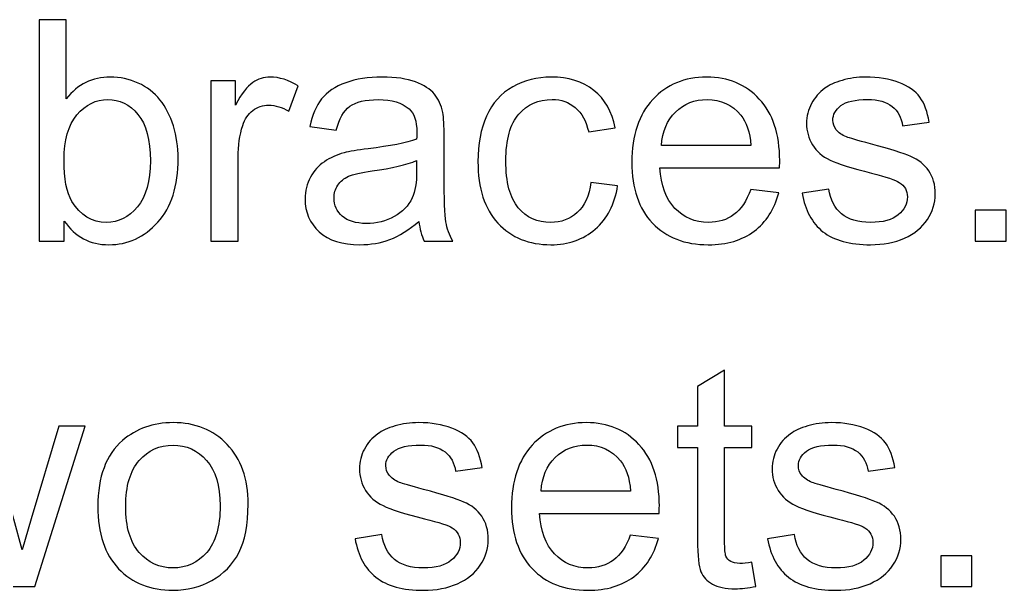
# Model space of a CAD drawing. Header units: millimetres. Extents: x -1420 to -489, y -454 to 898.
# Drawn here: x -1178.75 to -1151.75, y -213.07 to -197.45 of the extents above; entities that cross this region are included whole.
import ezdxf

# ---------------------------------------------------------------- set-up
doc = ezdxf.new("R2010")
doc.units = ezdxf.units.MM
doc.header["$MEASUREMENT"] = 0
doc.layers.add('Layer 1', color=7, linetype='Continuous')

msp = doc.modelspace()

# ---------------------------------------------------------------- linework, layer by layer
at = {"layer": 'Layer 1', "color": 250}
for points, knots in [([(-1177.5341, -203.5118), (-1177.5341, -203.5118), (-1178.2241, -203.5118), (-1178.2241, -203.5118), (-1178.2241, -203.5118), (-1178.2241, -203.5118), (-1178.2241, -197.4511), (-1178.2241, -197.4511), (-1178.2241, -197.4511), (-1178.2241, -197.4511), (-1177.4805, -197.4511), (-1177.4805, -197.4511), (-1177.4805, -197.4511), (-1177.4805, -197.4511), (-1177.4805, -199.6129), (-1177.4805, -199.6129), (-1177.4805, -199.6129), (-1177.1658, -199.2192), (-1176.765, -199.0216), (-1176.2782, -199.0216), (-1176.2782, -199.0216), (-1176.0073, -199.0216), (-1175.7519, -199.0767), (-1175.5106, -199.1853), (-1175.5106, -199.1853), (-1175.2693, -199.294), (-1175.0717, -199.4478), (-1174.9151, -199.6439), (-1174.9151, -199.6439), (-1174.7598, -199.8415), (-1174.6371, -200.0786), (-1174.5496, -200.358), (-1174.5496, -200.358), (-1174.4607, -200.6359), (-1174.4169, -200.9337), (-1174.4169, -201.2498), (-1174.4169, -201.2498), (-1174.4169, -202.0033), (-1174.6032, -202.5847), (-1174.9757, -202.9953), (-1174.9757, -202.9953), (-1175.3469, -203.406), (-1175.7942, -203.6106), (-1176.3149, -203.6106), (-1176.3149, -203.6106), (-1176.8328, -203.6106), (-1177.2392, -203.3947), (-1177.5341, -202.9615), (-1177.5341, -202.9615), (-1177.5341, -202.9615), (-1177.5341, -203.5118), (-1177.5341, -203.5118)], [0, 0, 0, 0, 0.0714286, 0.0714286, 0.0714286, 0.0714286, 0.1428571, 0.1428571, 0.1428571, 0.1428571, 0.2142857, 0.2142857, 0.2142857, 0.2142857, 0.2857143, 0.2857143, 0.2857143, 0.2857143, 0.3571429, 0.3571429, 0.3571429, 0.3571429, 0.4285714, 0.4285714, 0.4285714, 0.4285714, 0.5, 0.5, 0.5, 0.5, 0.5714286, 0.5714286, 0.5714286, 0.5714286, 0.6428571, 0.6428571, 0.6428571, 0.6428571, 0.7142857, 0.7142857, 0.7142857, 0.7142857, 0.7857143, 0.7857143, 0.7857143, 0.7857143, 0.8571429, 0.8571429, 0.8571429, 0.8571429, 1, 1, 1, 1]), ([(-1173.5195, -203.5118), (-1173.5195, -203.5118), (-1173.5195, -199.1218), (-1173.5195, -199.1218), (-1173.5195, -199.1218), (-1173.5195, -199.1218), (-1172.8506, -199.1218), (-1172.8506, -199.1218), (-1172.8506, -199.1218), (-1172.8506, -199.1218), (-1172.8506, -199.7865), (-1172.8506, -199.7865), (-1172.8506, -199.7865), (-1172.6799, -199.476), (-1172.5218, -199.27), (-1172.3765, -199.1712), (-1172.3765, -199.1712), (-1172.2325, -199.0724), (-1172.0731, -199.0216), (-1171.8995, -199.0216), (-1171.8995, -199.0216), (-1171.6483, -199.0216), (-1171.3943, -199.1021), (-1171.1347, -199.2615), (-1171.1347, -199.2615), (-1171.1347, -199.2615), (-1171.3915, -199.953), (-1171.3915, -199.953), (-1171.3915, -199.953), (-1171.5721, -199.8443), (-1171.7542, -199.7907), (-1171.9362, -199.7907), (-1171.9362, -199.7907), (-1172.0999, -199.7907), (-1172.2452, -199.8401), (-1172.375, -199.9374), (-1172.375, -199.9374), (-1172.5049, -200.0362), (-1172.5966, -200.1717), (-1172.6516, -200.3453), (-1172.6516, -200.3453), (-1172.7349, -200.6091), (-1172.7758, -200.8984), (-1172.7758, -201.2131), (-1172.7758, -201.2131), (-1172.7758, -201.2131), (-1172.7758, -203.5118), (-1172.7758, -203.5118), (-1172.7758, -203.5118), (-1172.7758, -203.5118), (-1173.5195, -203.5118), (-1173.5195, -203.5118)], [0, 0, 0, 0, 0.0714286, 0.0714286, 0.0714286, 0.0714286, 0.1428571, 0.1428571, 0.1428571, 0.1428571, 0.2142857, 0.2142857, 0.2142857, 0.2142857, 0.2857143, 0.2857143, 0.2857143, 0.2857143, 0.3571429, 0.3571429, 0.3571429, 0.3571429, 0.4285714, 0.4285714, 0.4285714, 0.4285714, 0.5, 0.5, 0.5, 0.5, 0.5714286, 0.5714286, 0.5714286, 0.5714286, 0.6428571, 0.6428571, 0.6428571, 0.6428571, 0.7142857, 0.7142857, 0.7142857, 0.7142857, 0.7857143, 0.7857143, 0.7857143, 0.7857143, 0.8571429, 0.8571429, 0.8571429, 0.8571429, 1, 1, 1, 1]), ([(-1167.827, -202.9699), (-1168.1036, -203.2042), (-1168.3689, -203.3693), (-1168.6229, -203.4666), (-1168.6229, -203.4666), (-1168.8783, -203.5626), (-1169.1521, -203.6106), (-1169.4442, -203.6106), (-1169.4442, -203.6106), (-1169.9268, -203.6106), (-1170.2965, -203.4935), (-1170.5561, -203.2578), (-1170.5561, -203.2578), (-1170.8144, -203.0221), (-1170.9442, -202.7202), (-1170.9442, -202.3547), (-1170.9442, -202.3547), (-1170.9442, -202.1388), (-1170.8962, -201.9426), (-1170.7974, -201.7648), (-1170.7974, -201.7648), (-1170.7001, -201.587), (-1170.5717, -201.4445), (-1170.4136, -201.3373), (-1170.4136, -201.3373), (-1170.2542, -201.23), (-1170.0764, -201.1482), (-1169.8774, -201.0931), (-1169.8774, -201.0931), (-1169.732, -201.055), (-1169.5119, -201.0169), (-1169.217, -200.9817), (-1169.217, -200.9817), (-1168.6158, -200.9097), (-1168.1728, -200.825), (-1167.8891, -200.7248), (-1167.8891, -200.7248), (-1167.8863, -200.6232), (-1167.8849, -200.5583), (-1167.8849, -200.5315), (-1167.8849, -200.5315), (-1167.8849, -200.2281), (-1167.9554, -200.0136), (-1168.0966, -199.8909), (-1168.0966, -199.8909), (-1168.2856, -199.7215), (-1168.5693, -199.6383), (-1168.9432, -199.6383), (-1168.9432, -199.6383), (-1169.2932, -199.6383), (-1169.5514, -199.699), (-1169.7193, -199.8217), (-1169.7193, -199.8217), (-1169.8859, -199.9445), (-1170.0086, -200.1618), (-1170.0891, -200.4737), (-1170.0891, -200.4737), (-1170.0891, -200.4737), (-1170.8158, -200.3735), (-1170.8158, -200.3735), (-1170.8158, -200.3735), (-1170.7495, -200.063), (-1170.6408, -199.8104), (-1170.4898, -199.6199), (-1170.4898, -199.6199), (-1170.3388, -199.428), (-1170.1187, -199.2799), (-1169.8322, -199.1768), (-1169.8322, -199.1768), (-1169.5458, -199.0738), (-1169.2142, -199.0216), (-1168.836, -199.0216), (-1168.836, -199.0216), (-1168.4606, -199.0216), (-1168.1572, -199.0668), (-1167.923, -199.1543), (-1167.923, -199.1543), (-1167.6887, -199.2432), (-1167.5166, -199.3532), (-1167.4051, -199.4873), (-1167.4051, -199.4873), (-1167.295, -199.6214), (-1167.2188, -199.7893), (-1167.1737, -199.9939), (-1167.1737, -199.9939), (-1167.1497, -200.1209), (-1167.137, -200.3495), (-1167.137, -200.6797), (-1167.137, -200.6797), (-1167.137, -200.6797), (-1167.137, -201.6717), (-1167.137, -201.6717), (-1167.137, -201.6717), (-1167.137, -202.3646), (-1167.1215, -202.802), (-1167.089, -202.984), (-1167.089, -202.984), (-1167.058, -203.1675), (-1166.9945, -203.3439), (-1166.9013, -203.5118), (-1166.9013, -203.5118), (-1166.9013, -203.5118), (-1167.6789, -203.5118), (-1167.6789, -203.5118), (-1167.6789, -203.5118), (-1167.7551, -203.358), (-1167.8059, -203.1774), (-1167.827, -202.9699)], [0, 0, 0, 0, 0.0357143, 0.0357143, 0.0357143, 0.0357143, 0.0714286, 0.0714286, 0.0714286, 0.0714286, 0.1071429, 0.1071429, 0.1071429, 0.1071429, 0.1428571, 0.1428571, 0.1428571, 0.1428571, 0.1785714, 0.1785714, 0.1785714, 0.1785714, 0.2142857, 0.2142857, 0.2142857, 0.2142857, 0.25, 0.25, 0.25, 0.25, 0.2857143, 0.2857143, 0.2857143, 0.2857143, 0.3214286, 0.3214286, 0.3214286, 0.3214286, 0.3571429, 0.3571429, 0.3571429, 0.3571429, 0.3928571, 0.3928571, 0.3928571, 0.3928571, 0.4285714, 0.4285714, 0.4285714, 0.4285714, 0.4642857, 0.4642857, 0.4642857, 0.4642857, 0.5, 0.5, 0.5, 0.5, 0.5357143, 0.5357143, 0.5357143, 0.5357143, 0.5714286, 0.5714286, 0.5714286, 0.5714286, 0.6071429, 0.6071429, 0.6071429, 0.6071429, 0.6428571, 0.6428571, 0.6428571, 0.6428571, 0.6785714, 0.6785714, 0.6785714, 0.6785714, 0.7142857, 0.7142857, 0.7142857, 0.7142857, 0.75, 0.75, 0.75, 0.75, 0.7857143, 0.7857143, 0.7857143, 0.7857143, 0.8214286, 0.8214286, 0.8214286, 0.8214286, 0.8571429, 0.8571429, 0.8571429, 0.8571429, 0.8928571, 0.8928571, 0.8928571, 0.8928571, 0.9285714, 0.9285714, 0.9285714, 0.9285714, 1, 1, 1, 1]), ([(-1163.1181, -201.9031), (-1163.1181, -201.9031), (-1162.3872, -201.9991), (-1162.3872, -201.9991), (-1162.3872, -201.9991), (-1162.4662, -202.5029), (-1162.6708, -202.898), (-1163.001, -203.183), (-1163.001, -203.183), (-1163.3298, -203.4681), (-1163.7348, -203.6106), (-1164.2146, -203.6106), (-1164.2146, -203.6106), (-1164.8143, -203.6106), (-1165.2983, -203.4144), (-1165.6624, -203.0221), (-1165.6624, -203.0221), (-1166.0279, -202.6299), (-1166.2113, -202.0668), (-1166.2113, -201.333), (-1166.2113, -201.333), (-1166.2113, -200.8589), (-1166.1323, -200.444), (-1165.9756, -200.0884), (-1165.9756, -200.0884), (-1165.8176, -199.7328), (-1165.5791, -199.4661), (-1165.2574, -199.2883), (-1165.2574, -199.2883), (-1164.9371, -199.1105), (-1164.5871, -199.0216), (-1164.2103, -199.0216), (-1164.2103, -199.0216), (-1163.7334, -199.0216), (-1163.3425, -199.143), (-1163.0405, -199.3843), (-1163.0405, -199.3843), (-1162.7371, -199.6256), (-1162.5424, -199.9671), (-1162.4563, -200.4116), (-1162.4563, -200.4116), (-1162.4563, -200.4116), (-1163.1802, -200.5231), (-1163.1802, -200.5231), (-1163.1802, -200.5231), (-1163.2494, -200.2281), (-1163.3707, -200.0066), (-1163.5457, -199.857), (-1163.5457, -199.857), (-1163.7207, -199.7088), (-1163.9323, -199.6341), (-1164.1807, -199.6341), (-1164.1807, -199.6341), (-1164.5561, -199.6341), (-1164.8609, -199.7681), (-1165.0951, -200.0376), (-1165.0951, -200.0376), (-1165.3294, -200.3057), (-1165.4465, -200.7305), (-1165.4465, -201.3119), (-1165.4465, -201.3119), (-1165.4465, -201.9017), (-1165.3336, -202.3307), (-1165.1064, -202.5988), (-1165.1064, -202.5988), (-1164.8806, -202.8655), (-1164.5857, -202.9996), (-1164.2216, -202.9996), (-1164.2216, -202.9996), (-1163.9295, -202.9996), (-1163.6868, -202.9093), (-1163.4907, -202.73), (-1163.4907, -202.73), (-1163.2945, -202.5508), (-1163.1703, -202.2757), (-1163.1181, -201.9031)], [0, 0, 0, 0, 0.05, 0.05, 0.05, 0.05, 0.1, 0.1, 0.1, 0.1, 0.15, 0.15, 0.15, 0.15, 0.2, 0.2, 0.2, 0.2, 0.25, 0.25, 0.25, 0.25, 0.3, 0.3, 0.3, 0.3, 0.35, 0.35, 0.35, 0.35, 0.4, 0.4, 0.4, 0.4, 0.45, 0.45, 0.45, 0.45, 0.5, 0.5, 0.5, 0.5, 0.55, 0.55, 0.55, 0.55, 0.6, 0.6, 0.6, 0.6, 0.65, 0.65, 0.65, 0.65, 0.7, 0.7, 0.7, 0.7, 0.75, 0.75, 0.75, 0.75, 0.8, 0.8, 0.8, 0.8, 0.85, 0.85, 0.85, 0.85, 0.9, 0.9, 0.9, 0.9, 1, 1, 1, 1]), ([(-1158.745, -202.0979), (-1158.745, -202.0979), (-1157.976, -202.1924), (-1157.976, -202.1924), (-1157.976, -202.1924), (-1158.0973, -202.6426), (-1158.3217, -202.9911), (-1158.6491, -203.2395), (-1158.6491, -203.2395), (-1158.9779, -203.4864), (-1159.397, -203.6106), (-1159.9064, -203.6106), (-1159.9064, -203.6106), (-1160.5484, -203.6106), (-1161.0579, -203.413), (-1161.4332, -203.0179), (-1161.4332, -203.0179), (-1161.81, -202.6228), (-1161.9977, -202.0682), (-1161.9977, -201.3542), (-1161.9977, -201.3542), (-1161.9977, -200.6148), (-1161.8072, -200.0419), (-1161.4276, -199.6341), (-1161.4276, -199.6341), (-1161.0466, -199.2262), (-1160.5541, -199.0216), (-1159.9473, -199.0216), (-1159.9473, -199.0216), (-1159.3603, -199.0216), (-1158.8805, -199.222), (-1158.5094, -199.6214), (-1158.5094, -199.6214), (-1158.1368, -200.0207), (-1157.9506, -200.5837), (-1157.9506, -201.3076), (-1157.9506, -201.3076), (-1157.9506, -201.3528), (-1157.952, -201.4191), (-1157.9548, -201.5066), (-1157.9548, -201.5066), (-1157.9548, -201.5066), (-1161.2286, -201.5066), (-1161.2286, -201.5066), (-1161.2286, -201.5066), (-1161.2018, -201.9892), (-1161.0649, -202.3589), (-1160.8194, -202.6143), (-1160.8194, -202.6143), (-1160.5738, -202.8712), (-1160.269, -202.9996), (-1159.9021, -202.9996), (-1159.9021, -202.9996), (-1159.6298, -202.9996), (-1159.397, -202.9276), (-1159.2036, -202.7837), (-1159.2036, -202.7837), (-1159.0103, -202.6411), (-1158.8579, -202.4125), (-1158.745, -202.0979)], [0, 0, 0, 0, 0.0625, 0.0625, 0.0625, 0.0625, 0.125, 0.125, 0.125, 0.125, 0.1875, 0.1875, 0.1875, 0.1875, 0.25, 0.25, 0.25, 0.25, 0.3125, 0.3125, 0.3125, 0.3125, 0.375, 0.375, 0.375, 0.375, 0.4375, 0.4375, 0.4375, 0.4375, 0.5, 0.5, 0.5, 0.5, 0.5625, 0.5625, 0.5625, 0.5625, 0.625, 0.625, 0.625, 0.625, 0.6875, 0.6875, 0.6875, 0.6875, 0.75, 0.75, 0.75, 0.75, 0.8125, 0.8125, 0.8125, 0.8125, 0.875, 0.875, 0.875, 0.875, 1, 1, 1, 1]), ([(-1157.3381, -202.2009), (-1157.3381, -202.2009), (-1156.603, -202.0852), (-1156.603, -202.0852), (-1156.603, -202.0852), (-1156.562, -202.3801), (-1156.4463, -202.6059), (-1156.2572, -202.7639), (-1156.2572, -202.7639), (-1156.0695, -202.9205), (-1155.8057, -202.9996), (-1155.4656, -202.9996), (-1155.4656, -202.9996), (-1155.1241, -202.9996), (-1154.8701, -202.929), (-1154.705, -202.7907), (-1154.705, -202.7907), (-1154.5399, -202.651), (-1154.4566, -202.4873), (-1154.4566, -202.3011), (-1154.4566, -202.3011), (-1154.4566, -202.1317), (-1154.53, -202.0005), (-1154.6768, -201.9031), (-1154.6768, -201.9031), (-1154.7784, -201.8368), (-1155.0324, -201.7535), (-1155.4374, -201.6519), (-1155.4374, -201.6519), (-1155.9821, -201.5137), (-1156.3617, -201.3951), (-1156.5719, -201.2935), (-1156.5719, -201.2935), (-1156.7822, -201.1933), (-1156.943, -201.0536), (-1157.0517, -200.8758), (-1157.0517, -200.8758), (-1157.1603, -200.698), (-1157.2154, -200.5019), (-1157.2154, -200.2874), (-1157.2154, -200.2874), (-1157.2154, -200.0913), (-1157.1702, -199.9106), (-1157.0799, -199.7441), (-1157.0799, -199.7441), (-1156.991, -199.5762), (-1156.8682, -199.4379), (-1156.7144, -199.3278), (-1156.7144, -199.3278), (-1156.5987, -199.2432), (-1156.4407, -199.1698), (-1156.2417, -199.1105), (-1156.2417, -199.1105), (-1156.0413, -199.0513), (-1155.8268, -199.0216), (-1155.5982, -199.0216), (-1155.5982, -199.0216), (-1155.2539, -199.0216), (-1154.9519, -199.0724), (-1154.6909, -199.1712), (-1154.6909, -199.1712), (-1154.4298, -199.27), (-1154.2379, -199.404), (-1154.1137, -199.5734), (-1154.1137, -199.5734), (-1153.9896, -199.7441), (-1153.9049, -199.9699), (-1153.8583, -200.2535), (-1153.8583, -200.2535), (-1153.8583, -200.2535), (-1154.5851, -200.3537), (-1154.5851, -200.3537), (-1154.5851, -200.3537), (-1154.6189, -200.1279), (-1154.7149, -199.9516), (-1154.8729, -199.8246), (-1154.8729, -199.8246), (-1155.031, -199.6976), (-1155.2553, -199.6341), (-1155.5446, -199.6341), (-1155.5446, -199.6341), (-1155.8861, -199.6341), (-1156.1302, -199.6905), (-1156.2756, -199.8034), (-1156.2756, -199.8034), (-1156.4223, -199.9163), (-1156.4957, -200.0489), (-1156.4957, -200.1999), (-1156.4957, -200.1999), (-1156.4957, -200.2973), (-1156.4647, -200.3834), (-1156.404, -200.461), (-1156.404, -200.461), (-1156.3433, -200.5414), (-1156.2488, -200.6063), (-1156.1189, -200.6599), (-1156.1189, -200.6599), (-1156.0441, -200.6867), (-1155.8254, -200.7502), (-1155.4614, -200.849), (-1155.4614, -200.849), (-1154.935, -200.9901), (-1154.5681, -201.1044), (-1154.3607, -201.1947), (-1154.3607, -201.1947), (-1154.1518, -201.2836), (-1153.9882, -201.4149), (-1153.8696, -201.5856), (-1153.8696, -201.5856), (-1153.7511, -201.7564), (-1153.6918, -201.968), (-1153.6918, -202.222), (-1153.6918, -202.222), (-1153.6918, -202.4704), (-1153.7652, -202.7032), (-1153.9091, -202.9234), (-1153.9091, -202.9234), (-1154.0545, -203.1421), (-1154.2633, -203.3114), (-1154.5357, -203.4314), (-1154.5357, -203.4314), (-1154.808, -203.5513), (-1155.117, -203.6106), (-1155.4614, -203.6106), (-1155.4614, -203.6106), (-1156.0329, -203.6106), (-1156.4675, -203.492), (-1156.7666, -203.255), (-1156.7666, -203.255), (-1157.0658, -203.0179), (-1157.2563, -202.6665), (-1157.3381, -202.2009)], [0, 0, 0, 0, 0.0294118, 0.0294118, 0.0294118, 0.0294118, 0.0588235, 0.0588235, 0.0588235, 0.0588235, 0.0882353, 0.0882353, 0.0882353, 0.0882353, 0.1176471, 0.1176471, 0.1176471, 0.1176471, 0.1470588, 0.1470588, 0.1470588, 0.1470588, 0.1764706, 0.1764706, 0.1764706, 0.1764706, 0.2058824, 0.2058824, 0.2058824, 0.2058824, 0.2352941, 0.2352941, 0.2352941, 0.2352941, 0.2647059, 0.2647059, 0.2647059, 0.2647059, 0.2941176, 0.2941176, 0.2941176, 0.2941176, 0.3235294, 0.3235294, 0.3235294, 0.3235294, 0.3529412, 0.3529412, 0.3529412, 0.3529412, 0.3823529, 0.3823529, 0.3823529, 0.3823529, 0.4117647, 0.4117647, 0.4117647, 0.4117647, 0.4411765, 0.4411765, 0.4411765, 0.4411765, 0.4705882, 0.4705882, 0.4705882, 0.4705882, 0.5, 0.5, 0.5, 0.5, 0.5294118, 0.5294118, 0.5294118, 0.5294118, 0.5588235, 0.5588235, 0.5588235, 0.5588235, 0.5882353, 0.5882353, 0.5882353, 0.5882353, 0.6176471, 0.6176471, 0.6176471, 0.6176471, 0.6470588, 0.6470588, 0.6470588, 0.6470588, 0.6764706, 0.6764706, 0.6764706, 0.6764706, 0.7058824, 0.7058824, 0.7058824, 0.7058824, 0.7352941, 0.7352941, 0.7352941, 0.7352941, 0.7647059, 0.7647059, 0.7647059, 0.7647059, 0.7941176, 0.7941176, 0.7941176, 0.7941176, 0.8235294, 0.8235294, 0.8235294, 0.8235294, 0.8529412, 0.8529412, 0.8529412, 0.8529412, 0.8823529, 0.8823529, 0.8823529, 0.8823529, 0.9117647, 0.9117647, 0.9117647, 0.9117647, 0.9411765, 0.9411765, 0.9411765, 0.9411765, 1, 1, 1, 1]), ([(-1177.5426, -201.2836), (-1177.5426, -201.81), (-1177.4706, -202.1896), (-1177.3281, -202.4238), (-1177.3281, -202.4238), (-1177.0938, -202.8077), (-1176.7763, -202.9996), (-1176.377, -202.9996), (-1176.377, -202.9996), (-1176.051, -202.9996), (-1175.7702, -202.8585), (-1175.5331, -202.5748), (-1175.5331, -202.5748), (-1175.2961, -202.2926), (-1175.1775, -201.8721), (-1175.1775, -201.3119), (-1175.1775, -201.3119), (-1175.1775, -200.739), (-1175.2918, -200.3156), (-1175.519, -200.0433), (-1175.519, -200.0433), (-1175.7462, -199.7709), (-1176.0214, -199.6341), (-1176.3431, -199.6341), (-1176.3431, -199.6341), (-1176.6691, -199.6341), (-1176.9499, -199.7752), (-1177.187, -200.0574), (-1177.187, -200.0574), (-1177.424, -200.3396), (-1177.5426, -200.7488), (-1177.5426, -201.2836)], [0, 0, 0, 0, 0.1111111, 0.1111111, 0.1111111, 0.1111111, 0.2222222, 0.2222222, 0.2222222, 0.2222222, 0.3333333, 0.3333333, 0.3333333, 0.3333333, 0.4444444, 0.4444444, 0.4444444, 0.4444444, 0.5555556, 0.5555556, 0.5555556, 0.5555556, 0.6666667, 0.6666667, 0.6666667, 0.6666667, 0.7777778, 0.7777778, 0.7777778, 0.7777778, 1, 1, 1, 1]), ([(-1161.1877, -200.8942), (-1161.1877, -200.8942), (-1158.7366, -200.8942), (-1158.7366, -200.8942), (-1158.7366, -200.8942), (-1158.769, -200.5259), (-1158.8636, -200.2479), (-1159.0174, -200.0644), (-1159.0174, -200.0644), (-1159.2544, -199.778), (-1159.5621, -199.6341), (-1159.9388, -199.6341), (-1159.9388, -199.6341), (-1160.2803, -199.6341), (-1160.5682, -199.7484), (-1160.801, -199.977), (-1160.801, -199.977), (-1161.0339, -200.2056), (-1161.1623, -200.5118), (-1161.1877, -200.8942)], [0, 0, 0, 0, 0.1666667, 0.1666667, 0.1666667, 0.1666667, 0.3333333, 0.3333333, 0.3333333, 0.3333333, 0.5, 0.5, 0.5, 0.5, 0.6666667, 0.6666667, 0.6666667, 0.6666667, 1, 1, 1, 1]), ([(-1167.8891, -201.3076), (-1168.1601, -201.4191), (-1168.565, -201.5122), (-1169.1041, -201.5899), (-1169.1041, -201.5899), (-1169.4103, -201.6336), (-1169.6276, -201.683), (-1169.7532, -201.738), (-1169.7532, -201.738), (-1169.8802, -201.7931), (-1169.979, -201.8735), (-1170.0467, -201.9807), (-1170.0467, -201.9807), (-1170.1159, -202.0866), (-1170.1511, -202.2037), (-1170.1511, -202.3335), (-1170.1511, -202.3335), (-1170.1511, -202.5325), (-1170.0749, -202.6976), (-1169.9254, -202.8302), (-1169.9254, -202.8302), (-1169.7758, -202.9615), (-1169.5556, -203.0278), (-1169.2664, -203.0278), (-1169.2664, -203.0278), (-1168.9799, -203.0278), (-1168.7245, -202.9657), (-1168.5015, -202.8401), (-1168.5015, -202.8401), (-1168.2786, -202.7145), (-1168.1135, -202.5424), (-1168.0091, -202.3251), (-1168.0091, -202.3251), (-1167.9286, -202.1571), (-1167.8891, -201.9088), (-1167.8891, -201.5814), (-1167.8891, -201.5814), (-1167.8891, -201.5814), (-1167.8891, -201.3076), (-1167.8891, -201.3076)], [0, 0, 0, 0, 0.0909091, 0.0909091, 0.0909091, 0.0909091, 0.1818182, 0.1818182, 0.1818182, 0.1818182, 0.2727273, 0.2727273, 0.2727273, 0.2727273, 0.3636364, 0.3636364, 0.3636364, 0.3636364, 0.4545455, 0.4545455, 0.4545455, 0.4545455, 0.5454545, 0.5454545, 0.5454545, 0.5454545, 0.6363636, 0.6363636, 0.6363636, 0.6363636, 0.7272727, 0.7272727, 0.7272727, 0.7272727, 0.8181818, 0.8181818, 0.8181818, 0.8181818, 1, 1, 1, 1]), ([(-1152.5967, -203.5118), (-1152.5967, -203.5118), (-1152.5967, -202.6637), (-1152.5967, -202.6637), (-1152.5967, -202.6637), (-1152.5967, -202.6637), (-1151.7487, -202.6637), (-1151.7487, -202.6637), (-1151.7487, -202.6637), (-1151.7487, -202.6637), (-1151.7487, -203.5118), (-1151.7487, -203.5118), (-1151.7487, -203.5118), (-1151.7487, -203.5118), (-1152.5967, -203.5118), (-1152.5967, -203.5118)], [0, 0, 0, 0, 0.2, 0.2, 0.2, 0.2, 0.4, 0.4, 0.4, 0.4, 0.6, 0.6, 0.6, 0.6, 1, 1, 1, 1]), ([(-1158.7113, -212.3045), (-1158.7113, -212.3045), (-1158.6041, -212.962), (-1158.6041, -212.962), (-1158.6041, -212.962), (-1158.8129, -213.0058), (-1159.0006, -213.0284), (-1159.1657, -213.0284), (-1159.1657, -213.0284), (-1159.4366, -213.0284), (-1159.6455, -212.986), (-1159.795, -212.8999), (-1159.795, -212.8999), (-1159.9432, -212.8153), (-1160.0476, -212.7024), (-1160.1083, -212.5627), (-1160.1083, -212.5627), (-1160.169, -212.4244), (-1160.2, -212.1309), (-1160.2, -211.685), (-1160.2, -211.685), (-1160.2, -211.685), (-1160.2, -209.1591), (-1160.2, -209.1591), (-1160.2, -209.1591), (-1160.2, -209.1591), (-1160.7461, -209.1591), (-1160.7461, -209.1591), (-1160.7461, -209.1591), (-1160.7461, -209.1591), (-1160.7461, -208.5805), (-1160.7461, -208.5805), (-1160.7461, -208.5805), (-1160.7461, -208.5805), (-1160.2, -208.5805), (-1160.2, -208.5805), (-1160.2, -208.5805), (-1160.2, -208.5805), (-1160.2, -207.4925), (-1160.2, -207.4925), (-1160.2, -207.4925), (-1160.2, -207.4925), (-1159.4592, -207.0466), (-1159.4592, -207.0466), (-1159.4592, -207.0466), (-1159.4592, -207.0466), (-1159.4592, -208.5805), (-1159.4592, -208.5805), (-1159.4592, -208.5805), (-1159.4592, -208.5805), (-1158.7113, -208.5805), (-1158.7113, -208.5805), (-1158.7113, -208.5805), (-1158.7113, -208.5805), (-1158.7113, -209.1591), (-1158.7113, -209.1591), (-1158.7113, -209.1591), (-1158.7113, -209.1591), (-1159.4592, -209.1591), (-1159.4592, -209.1591), (-1159.4592, -209.1591), (-1159.4592, -209.1591), (-1159.4592, -211.7259), (-1159.4592, -211.7259), (-1159.4592, -211.7259), (-1159.4592, -211.939), (-1159.4465, -212.0744), (-1159.4211, -212.1351), (-1159.4211, -212.1351), (-1159.3943, -212.1958), (-1159.3519, -212.2438), (-1159.2927, -212.2805), (-1159.2927, -212.2805), (-1159.2334, -212.3157), (-1159.1487, -212.3341), (-1159.0387, -212.3341), (-1159.0387, -212.3341), (-1158.9554, -212.3341), (-1158.8468, -212.3242), (-1158.7113, -212.3045)], [0, 0, 0, 0, 0.047619, 0.047619, 0.047619, 0.047619, 0.0952381, 0.0952381, 0.0952381, 0.0952381, 0.1428571, 0.1428571, 0.1428571, 0.1428571, 0.1904762, 0.1904762, 0.1904762, 0.1904762, 0.2380952, 0.2380952, 0.2380952, 0.2380952, 0.2857143, 0.2857143, 0.2857143, 0.2857143, 0.3333333, 0.3333333, 0.3333333, 0.3333333, 0.3809524, 0.3809524, 0.3809524, 0.3809524, 0.4285714, 0.4285714, 0.4285714, 0.4285714, 0.4761905, 0.4761905, 0.4761905, 0.4761905, 0.5238095, 0.5238095, 0.5238095, 0.5238095, 0.5714286, 0.5714286, 0.5714286, 0.5714286, 0.6190476, 0.6190476, 0.6190476, 0.6190476, 0.6666667, 0.6666667, 0.6666667, 0.6666667, 0.7142857, 0.7142857, 0.7142857, 0.7142857, 0.7619048, 0.7619048, 0.7619048, 0.7619048, 0.8095238, 0.8095238, 0.8095238, 0.8095238, 0.8571429, 0.8571429, 0.8571429, 0.8571429, 0.9047619, 0.9047619, 0.9047619, 0.9047619, 1, 1, 1, 1]), ([(-1176.617, -210.7748), (-1176.617, -209.962), (-1176.3912, -209.3595), (-1175.9382, -208.9686), (-1175.9382, -208.9686), (-1175.5615, -208.644), (-1175.1014, -208.4803), (-1174.5582, -208.4803), (-1174.5582, -208.4803), (-1173.9542, -208.4803), (-1173.4603, -208.6779), (-1173.0779, -209.0744), (-1173.0779, -209.0744), (-1172.6941, -209.4695), (-1172.5036, -210.0156), (-1172.5036, -210.7127), (-1172.5036, -210.7127), (-1172.5036, -211.2786), (-1172.5882, -211.7231), (-1172.7576, -212.0462), (-1172.7576, -212.0462), (-1172.9269, -212.3708), (-1173.1739, -212.622), (-1173.497, -212.8012), (-1173.497, -212.8012), (-1173.8216, -212.9804), (-1174.1743, -213.0693), (-1174.5582, -213.0693), (-1174.5582, -213.0693), (-1175.172, -213.0693), (-1175.6687, -212.8731), (-1176.0483, -212.478), (-1176.0483, -212.478), (-1176.4279, -212.0843), (-1176.617, -211.517), (-1176.617, -210.7748)], [0, 0, 0, 0, 0.1, 0.1, 0.1, 0.1, 0.2, 0.2, 0.2, 0.2, 0.3, 0.3, 0.3, 0.3, 0.4, 0.4, 0.4, 0.4, 0.5, 0.5, 0.5, 0.5, 0.6, 0.6, 0.6, 0.6, 0.7, 0.7, 0.7, 0.7, 0.8, 0.8, 0.8, 0.8, 1, 1, 1, 1]), ([(-1169.5755, -211.6596), (-1169.5755, -211.6596), (-1168.8404, -211.5439), (-1168.8404, -211.5439), (-1168.8404, -211.5439), (-1168.7994, -211.8388), (-1168.6837, -212.0646), (-1168.4946, -212.2226), (-1168.4946, -212.2226), (-1168.3069, -212.3792), (-1168.0431, -212.4583), (-1167.703, -212.4583), (-1167.703, -212.4583), (-1167.3615, -212.4583), (-1167.1075, -212.3877), (-1166.9424, -212.2494), (-1166.9424, -212.2494), (-1166.7773, -212.1097), (-1166.694, -211.946), (-1166.694, -211.7598), (-1166.694, -211.7598), (-1166.694, -211.5904), (-1166.7674, -211.4592), (-1166.9142, -211.3618), (-1166.9142, -211.3618), (-1167.0158, -211.2955), (-1167.2698, -211.2122), (-1167.6748, -211.1106), (-1167.6748, -211.1106), (-1168.2195, -210.9724), (-1168.5991, -210.8538), (-1168.8093, -210.7522), (-1168.8093, -210.7522), (-1169.0196, -210.652), (-1169.1804, -210.5123), (-1169.2891, -210.3345), (-1169.2891, -210.3345), (-1169.3977, -210.1567), (-1169.4528, -209.9606), (-1169.4528, -209.7461), (-1169.4528, -209.7461), (-1169.4528, -209.55), (-1169.4076, -209.3693), (-1169.3173, -209.2028), (-1169.3173, -209.2028), (-1169.2284, -209.0349), (-1169.1056, -208.8966), (-1168.9518, -208.7865), (-1168.9518, -208.7865), (-1168.8361, -208.7019), (-1168.6781, -208.6285), (-1168.4791, -208.5692), (-1168.4791, -208.5692), (-1168.2787, -208.51), (-1168.0642, -208.4803), (-1167.8356, -208.4803), (-1167.8356, -208.4803), (-1167.4913, -208.4803), (-1167.1893, -208.5311), (-1166.9283, -208.6299), (-1166.9283, -208.6299), (-1166.6672, -208.7287), (-1166.4753, -208.8627), (-1166.3511, -209.0321), (-1166.3511, -209.0321), (-1166.227, -209.2028), (-1166.1423, -209.4286), (-1166.0957, -209.7122), (-1166.0957, -209.7122), (-1166.0957, -209.7122), (-1166.8225, -209.8124), (-1166.8225, -209.8124), (-1166.8225, -209.8124), (-1166.8563, -209.5866), (-1166.9523, -209.4103), (-1167.1103, -209.2833), (-1167.1103, -209.2833), (-1167.2684, -209.1563), (-1167.4927, -209.0928), (-1167.782, -209.0928), (-1167.782, -209.0928), (-1168.1235, -209.0928), (-1168.3676, -209.1492), (-1168.513, -209.2621), (-1168.513, -209.2621), (-1168.6597, -209.375), (-1168.7331, -209.5076), (-1168.7331, -209.6586), (-1168.7331, -209.6586), (-1168.7331, -209.756), (-1168.7021, -209.8421), (-1168.6414, -209.9197), (-1168.6414, -209.9197), (-1168.5807, -210.0001), (-1168.4862, -210.065), (-1168.3563, -210.1186), (-1168.3563, -210.1186), (-1168.2815, -210.1454), (-1168.0628, -210.2089), (-1167.6988, -210.3077), (-1167.6988, -210.3077), (-1167.1724, -210.4488), (-1166.8055, -210.5631), (-1166.5981, -210.6534), (-1166.5981, -210.6534), (-1166.3892, -210.7423), (-1166.2256, -210.8736), (-1166.107, -211.0443), (-1166.107, -211.0443), (-1165.9885, -211.2151), (-1165.9292, -211.4267), (-1165.9292, -211.6807), (-1165.9292, -211.6807), (-1165.9292, -211.9291), (-1166.0026, -212.1619), (-1166.1465, -212.3821), (-1166.1465, -212.3821), (-1166.2919, -212.6008), (-1166.5007, -212.7701), (-1166.7731, -212.8901), (-1166.7731, -212.8901), (-1167.0454, -213.01), (-1167.3544, -213.0693), (-1167.6988, -213.0693), (-1167.6988, -213.0693), (-1168.2703, -213.0693), (-1168.7049, -212.9507), (-1169.004, -212.7137), (-1169.004, -212.7137), (-1169.3032, -212.4766), (-1169.4937, -212.1252), (-1169.5755, -211.6596)], [0, 0, 0, 0, 0.0294118, 0.0294118, 0.0294118, 0.0294118, 0.0588235, 0.0588235, 0.0588235, 0.0588235, 0.0882353, 0.0882353, 0.0882353, 0.0882353, 0.1176471, 0.1176471, 0.1176471, 0.1176471, 0.1470588, 0.1470588, 0.1470588, 0.1470588, 0.1764706, 0.1764706, 0.1764706, 0.1764706, 0.2058824, 0.2058824, 0.2058824, 0.2058824, 0.2352941, 0.2352941, 0.2352941, 0.2352941, 0.2647059, 0.2647059, 0.2647059, 0.2647059, 0.2941176, 0.2941176, 0.2941176, 0.2941176, 0.3235294, 0.3235294, 0.3235294, 0.3235294, 0.3529412, 0.3529412, 0.3529412, 0.3529412, 0.3823529, 0.3823529, 0.3823529, 0.3823529, 0.4117647, 0.4117647, 0.4117647, 0.4117647, 0.4411765, 0.4411765, 0.4411765, 0.4411765, 0.4705882, 0.4705882, 0.4705882, 0.4705882, 0.5, 0.5, 0.5, 0.5, 0.5294118, 0.5294118, 0.5294118, 0.5294118, 0.5588235, 0.5588235, 0.5588235, 0.5588235, 0.5882353, 0.5882353, 0.5882353, 0.5882353, 0.6176471, 0.6176471, 0.6176471, 0.6176471, 0.6470588, 0.6470588, 0.6470588, 0.6470588, 0.6764706, 0.6764706, 0.6764706, 0.6764706, 0.7058824, 0.7058824, 0.7058824, 0.7058824, 0.7352941, 0.7352941, 0.7352941, 0.7352941, 0.7647059, 0.7647059, 0.7647059, 0.7647059, 0.7941176, 0.7941176, 0.7941176, 0.7941176, 0.8235294, 0.8235294, 0.8235294, 0.8235294, 0.8529412, 0.8529412, 0.8529412, 0.8529412, 0.8823529, 0.8823529, 0.8823529, 0.8823529, 0.9117647, 0.9117647, 0.9117647, 0.9117647, 0.9411765, 0.9411765, 0.9411765, 0.9411765, 1, 1, 1, 1]), ([(-1162.0401, -211.5566), (-1162.0401, -211.5566), (-1161.2711, -211.6511), (-1161.2711, -211.6511), (-1161.2711, -211.6511), (-1161.3924, -212.1013), (-1161.6168, -212.4498), (-1161.9442, -212.6982), (-1161.9442, -212.6982), (-1162.273, -212.9451), (-1162.6921, -213.0693), (-1163.2015, -213.0693), (-1163.2015, -213.0693), (-1163.8435, -213.0693), (-1164.353, -212.8717), (-1164.7283, -212.4766), (-1164.7283, -212.4766), (-1165.1051, -212.0815), (-1165.2928, -211.5269), (-1165.2928, -210.8129), (-1165.2928, -210.8129), (-1165.2928, -210.0735), (-1165.1023, -209.5006), (-1164.7227, -209.0928), (-1164.7227, -209.0928), (-1164.3417, -208.6849), (-1163.8492, -208.4803), (-1163.2424, -208.4803), (-1163.2424, -208.4803), (-1162.6554, -208.4803), (-1162.1756, -208.6807), (-1161.8045, -209.0801), (-1161.8045, -209.0801), (-1161.4319, -209.4794), (-1161.2457, -210.0424), (-1161.2457, -210.7663), (-1161.2457, -210.7663), (-1161.2457, -210.8115), (-1161.2471, -210.8778), (-1161.2499, -210.9653), (-1161.2499, -210.9653), (-1161.2499, -210.9653), (-1164.5237, -210.9653), (-1164.5237, -210.9653), (-1164.5237, -210.9653), (-1164.4969, -211.4479), (-1164.36, -211.8176), (-1164.1145, -212.073), (-1164.1145, -212.073), (-1163.8689, -212.3299), (-1163.5641, -212.4583), (-1163.1972, -212.4583), (-1163.1972, -212.4583), (-1162.9249, -212.4583), (-1162.6921, -212.3863), (-1162.4987, -212.2424), (-1162.4987, -212.2424), (-1162.3054, -212.0998), (-1162.153, -211.8712), (-1162.0401, -211.5566)], [0, 0, 0, 0, 0.0625, 0.0625, 0.0625, 0.0625, 0.125, 0.125, 0.125, 0.125, 0.1875, 0.1875, 0.1875, 0.1875, 0.25, 0.25, 0.25, 0.25, 0.3125, 0.3125, 0.3125, 0.3125, 0.375, 0.375, 0.375, 0.375, 0.4375, 0.4375, 0.4375, 0.4375, 0.5, 0.5, 0.5, 0.5, 0.5625, 0.5625, 0.5625, 0.5625, 0.625, 0.625, 0.625, 0.625, 0.6875, 0.6875, 0.6875, 0.6875, 0.75, 0.75, 0.75, 0.75, 0.8125, 0.8125, 0.8125, 0.8125, 0.875, 0.875, 0.875, 0.875, 1, 1, 1, 1]), ([(-1158.2809, -211.6596), (-1158.2809, -211.6596), (-1157.5458, -211.5439), (-1157.5458, -211.5439), (-1157.5458, -211.5439), (-1157.5048, -211.8388), (-1157.3891, -212.0646), (-1157.2, -212.2226), (-1157.2, -212.2226), (-1157.0123, -212.3792), (-1156.7485, -212.4583), (-1156.4084, -212.4583), (-1156.4084, -212.4583), (-1156.0669, -212.4583), (-1155.8129, -212.3877), (-1155.6478, -212.2494), (-1155.6478, -212.2494), (-1155.4827, -212.1097), (-1155.3994, -211.946), (-1155.3994, -211.7598), (-1155.3994, -211.7598), (-1155.3994, -211.5904), (-1155.4728, -211.4592), (-1155.6196, -211.3618), (-1155.6196, -211.3618), (-1155.7212, -211.2955), (-1155.9752, -211.2122), (-1156.3802, -211.1106), (-1156.3802, -211.1106), (-1156.9249, -210.9724), (-1157.3045, -210.8538), (-1157.5147, -210.7522), (-1157.5147, -210.7522), (-1157.725, -210.652), (-1157.8858, -210.5123), (-1157.9945, -210.3345), (-1157.9945, -210.3345), (-1158.1031, -210.1567), (-1158.1582, -209.9606), (-1158.1582, -209.7461), (-1158.1582, -209.7461), (-1158.1582, -209.55), (-1158.113, -209.3693), (-1158.0227, -209.2028), (-1158.0227, -209.2028), (-1157.9338, -209.0349), (-1157.811, -208.8966), (-1157.6572, -208.7865), (-1157.6572, -208.7865), (-1157.5415, -208.7019), (-1157.3835, -208.6285), (-1157.1845, -208.5692), (-1157.1845, -208.5692), (-1156.9841, -208.51), (-1156.7696, -208.4803), (-1156.541, -208.4803), (-1156.541, -208.4803), (-1156.1967, -208.4803), (-1155.8947, -208.5311), (-1155.6337, -208.6299), (-1155.6337, -208.6299), (-1155.3726, -208.7287), (-1155.1807, -208.8627), (-1155.0565, -209.0321), (-1155.0565, -209.0321), (-1154.9324, -209.2028), (-1154.8477, -209.4286), (-1154.8011, -209.7122), (-1154.8011, -209.7122), (-1154.8011, -209.7122), (-1155.5279, -209.8124), (-1155.5279, -209.8124), (-1155.5279, -209.8124), (-1155.5617, -209.5866), (-1155.6577, -209.4103), (-1155.8157, -209.2833), (-1155.8157, -209.2833), (-1155.9738, -209.1563), (-1156.1981, -209.0928), (-1156.4874, -209.0928), (-1156.4874, -209.0928), (-1156.8289, -209.0928), (-1157.073, -209.1492), (-1157.2184, -209.2621), (-1157.2184, -209.2621), (-1157.3651, -209.375), (-1157.4385, -209.5076), (-1157.4385, -209.6586), (-1157.4385, -209.6586), (-1157.4385, -209.756), (-1157.4075, -209.8421), (-1157.3468, -209.9197), (-1157.3468, -209.9197), (-1157.2861, -210.0001), (-1157.1916, -210.065), (-1157.0617, -210.1186), (-1157.0617, -210.1186), (-1156.9869, -210.1454), (-1156.7682, -210.2089), (-1156.4042, -210.3077), (-1156.4042, -210.3077), (-1155.8778, -210.4488), (-1155.5109, -210.5631), (-1155.3035, -210.6534), (-1155.3035, -210.6534), (-1155.0946, -210.7423), (-1154.931, -210.8736), (-1154.8124, -211.0443), (-1154.8124, -211.0443), (-1154.6939, -211.2151), (-1154.6346, -211.4267), (-1154.6346, -211.6807), (-1154.6346, -211.6807), (-1154.6346, -211.9291), (-1154.708, -212.1619), (-1154.8519, -212.3821), (-1154.8519, -212.3821), (-1154.9973, -212.6008), (-1155.2061, -212.7701), (-1155.4785, -212.8901), (-1155.4785, -212.8901), (-1155.7508, -213.01), (-1156.0598, -213.0693), (-1156.4042, -213.0693), (-1156.4042, -213.0693), (-1156.9757, -213.0693), (-1157.4103, -212.9507), (-1157.7094, -212.7137), (-1157.7094, -212.7137), (-1158.0086, -212.4766), (-1158.1991, -212.1252), (-1158.2809, -211.6596)], [0, 0, 0, 0, 0.0294118, 0.0294118, 0.0294118, 0.0294118, 0.0588235, 0.0588235, 0.0588235, 0.0588235, 0.0882353, 0.0882353, 0.0882353, 0.0882353, 0.1176471, 0.1176471, 0.1176471, 0.1176471, 0.1470588, 0.1470588, 0.1470588, 0.1470588, 0.1764706, 0.1764706, 0.1764706, 0.1764706, 0.2058824, 0.2058824, 0.2058824, 0.2058824, 0.2352941, 0.2352941, 0.2352941, 0.2352941, 0.2647059, 0.2647059, 0.2647059, 0.2647059, 0.2941176, 0.2941176, 0.2941176, 0.2941176, 0.3235294, 0.3235294, 0.3235294, 0.3235294, 0.3529412, 0.3529412, 0.3529412, 0.3529412, 0.3823529, 0.3823529, 0.3823529, 0.3823529, 0.4117647, 0.4117647, 0.4117647, 0.4117647, 0.4411765, 0.4411765, 0.4411765, 0.4411765, 0.4705882, 0.4705882, 0.4705882, 0.4705882, 0.5, 0.5, 0.5, 0.5, 0.5294118, 0.5294118, 0.5294118, 0.5294118, 0.5588235, 0.5588235, 0.5588235, 0.5588235, 0.5882353, 0.5882353, 0.5882353, 0.5882353, 0.6176471, 0.6176471, 0.6176471, 0.6176471, 0.6470588, 0.6470588, 0.6470588, 0.6470588, 0.6764706, 0.6764706, 0.6764706, 0.6764706, 0.7058824, 0.7058824, 0.7058824, 0.7058824, 0.7352941, 0.7352941, 0.7352941, 0.7352941, 0.7647059, 0.7647059, 0.7647059, 0.7647059, 0.7941176, 0.7941176, 0.7941176, 0.7941176, 0.8235294, 0.8235294, 0.8235294, 0.8235294, 0.8529412, 0.8529412, 0.8529412, 0.8529412, 0.8823529, 0.8823529, 0.8823529, 0.8823529, 0.9117647, 0.9117647, 0.9117647, 0.9117647, 0.9411765, 0.9411765, 0.9411765, 0.9411765, 1, 1, 1, 1]), ([(-1181.6434, -212.9705), (-1181.6434, -212.9705), (-1182.9868, -208.5805), (-1182.9868, -208.5805), (-1182.9868, -208.5805), (-1182.9868, -208.5805), (-1182.2177, -208.5805), (-1182.2177, -208.5805), (-1182.2177, -208.5805), (-1182.2177, -208.5805), (-1181.5192, -211.1149), (-1181.5192, -211.1149), (-1181.5192, -211.1149), (-1181.5192, -211.1149), (-1181.2596, -212.0575), (-1181.2596, -212.0575), (-1181.2596, -212.0575), (-1181.2483, -212.0095), (-1181.1721, -211.7076), (-1181.0324, -211.1516), (-1181.0324, -211.1516), (-1181.0324, -211.1516), (-1180.3339, -208.5805), (-1180.3339, -208.5805), (-1180.3339, -208.5805), (-1180.3339, -208.5805), (-1179.5691, -208.5805), (-1179.5691, -208.5805), (-1179.5691, -208.5805), (-1179.5691, -208.5805), (-1178.9115, -211.1262), (-1178.9115, -211.1262), (-1178.9115, -211.1262), (-1178.9115, -211.1262), (-1178.6914, -211.9658), (-1178.6914, -211.9658), (-1178.6914, -211.9658), (-1178.6914, -211.9658), (-1178.4402, -211.1177), (-1178.4402, -211.1177), (-1178.4402, -211.1177), (-1178.4402, -211.1177), (-1177.6881, -208.5805), (-1177.6881, -208.5805), (-1177.6881, -208.5805), (-1177.6881, -208.5805), (-1176.9642, -208.5805), (-1176.9642, -208.5805), (-1176.9642, -208.5805), (-1176.9642, -208.5805), (-1178.3372, -212.9705), (-1178.3372, -212.9705), (-1178.3372, -212.9705), (-1178.3372, -212.9705), (-1179.1091, -212.9705), (-1179.1091, -212.9705), (-1179.1091, -212.9705), (-1179.1091, -212.9705), (-1179.8076, -210.3416), (-1179.8076, -210.3416), (-1179.8076, -210.3416), (-1179.8076, -210.3416), (-1179.9783, -209.5923), (-1179.9783, -209.5923), (-1179.9783, -209.5923), (-1179.9783, -209.5923), (-1180.8659, -212.9705), (-1180.8659, -212.9705), (-1180.8659, -212.9705), (-1180.8659, -212.9705), (-1181.6434, -212.9705), (-1181.6434, -212.9705)], [0, 0, 0, 0, 0.0526316, 0.0526316, 0.0526316, 0.0526316, 0.1052632, 0.1052632, 0.1052632, 0.1052632, 0.1578947, 0.1578947, 0.1578947, 0.1578947, 0.2105263, 0.2105263, 0.2105263, 0.2105263, 0.2631579, 0.2631579, 0.2631579, 0.2631579, 0.3157895, 0.3157895, 0.3157895, 0.3157895, 0.3684211, 0.3684211, 0.3684211, 0.3684211, 0.4210526, 0.4210526, 0.4210526, 0.4210526, 0.4736842, 0.4736842, 0.4736842, 0.4736842, 0.5263158, 0.5263158, 0.5263158, 0.5263158, 0.5789474, 0.5789474, 0.5789474, 0.5789474, 0.6315789, 0.6315789, 0.6315789, 0.6315789, 0.6842105, 0.6842105, 0.6842105, 0.6842105, 0.7368421, 0.7368421, 0.7368421, 0.7368421, 0.7894737, 0.7894737, 0.7894737, 0.7894737, 0.8421053, 0.8421053, 0.8421053, 0.8421053, 0.8947368, 0.8947368, 0.8947368, 0.8947368, 1, 1, 1, 1]), ([(-1175.8522, -210.7748), (-1175.8522, -211.3378), (-1175.7294, -211.7584), (-1175.4839, -212.0378), (-1175.4839, -212.0378), (-1175.2383, -212.3186), (-1174.9293, -212.4583), (-1174.5582, -212.4583), (-1174.5582, -212.4583), (-1174.1885, -212.4583), (-1173.8808, -212.3172), (-1173.6353, -212.0363), (-1173.6353, -212.0363), (-1173.3912, -211.7555), (-1173.2684, -211.3265), (-1173.2684, -210.7508), (-1173.2684, -210.7508), (-1173.2684, -210.2075), (-1173.3912, -209.7955), (-1173.6381, -209.5161), (-1173.6381, -209.5161), (-1173.8851, -209.2367), (-1174.1913, -209.097), (-1174.5582, -209.097), (-1174.5582, -209.097), (-1174.9293, -209.097), (-1175.2383, -209.2367), (-1175.4839, -209.5147), (-1175.4839, -209.5147), (-1175.7294, -209.7927), (-1175.8522, -210.2132), (-1175.8522, -210.7748)], [0, 0, 0, 0, 0.1111111, 0.1111111, 0.1111111, 0.1111111, 0.2222222, 0.2222222, 0.2222222, 0.2222222, 0.3333333, 0.3333333, 0.3333333, 0.3333333, 0.4444444, 0.4444444, 0.4444444, 0.4444444, 0.5555556, 0.5555556, 0.5555556, 0.5555556, 0.6666667, 0.6666667, 0.6666667, 0.6666667, 0.7777778, 0.7777778, 0.7777778, 0.7777778, 1, 1, 1, 1]), ([(-1164.4828, -210.3529), (-1164.4828, -210.3529), (-1162.0317, -210.3529), (-1162.0317, -210.3529), (-1162.0317, -210.3529), (-1162.0641, -209.9846), (-1162.1587, -209.7066), (-1162.3125, -209.5231), (-1162.3125, -209.5231), (-1162.5495, -209.2367), (-1162.8572, -209.0928), (-1163.2339, -209.0928), (-1163.2339, -209.0928), (-1163.5754, -209.0928), (-1163.8633, -209.2071), (-1164.0961, -209.4357), (-1164.0961, -209.4357), (-1164.329, -209.6643), (-1164.4574, -209.9705), (-1164.4828, -210.3529)], [0, 0, 0, 0, 0.1666667, 0.1666667, 0.1666667, 0.1666667, 0.3333333, 0.3333333, 0.3333333, 0.3333333, 0.5, 0.5, 0.5, 0.5, 0.6666667, 0.6666667, 0.6666667, 0.6666667, 1, 1, 1, 1]), ([(-1153.5395, -212.9705), (-1153.5395, -212.9705), (-1153.5395, -212.1224), (-1153.5395, -212.1224), (-1153.5395, -212.1224), (-1153.5395, -212.1224), (-1152.6915, -212.1224), (-1152.6915, -212.1224), (-1152.6915, -212.1224), (-1152.6915, -212.1224), (-1152.6915, -212.9705), (-1152.6915, -212.9705), (-1152.6915, -212.9705), (-1152.6915, -212.9705), (-1153.5395, -212.9705), (-1153.5395, -212.9705)], [0, 0, 0, 0, 0.2, 0.2, 0.2, 0.2, 0.4, 0.4, 0.4, 0.4, 0.6, 0.6, 0.6, 0.6, 1, 1, 1, 1])]:
    msp.add_open_spline(points, degree=3, knots=knots, dxfattribs=at)

doc.saveas('drawing.dxf')
